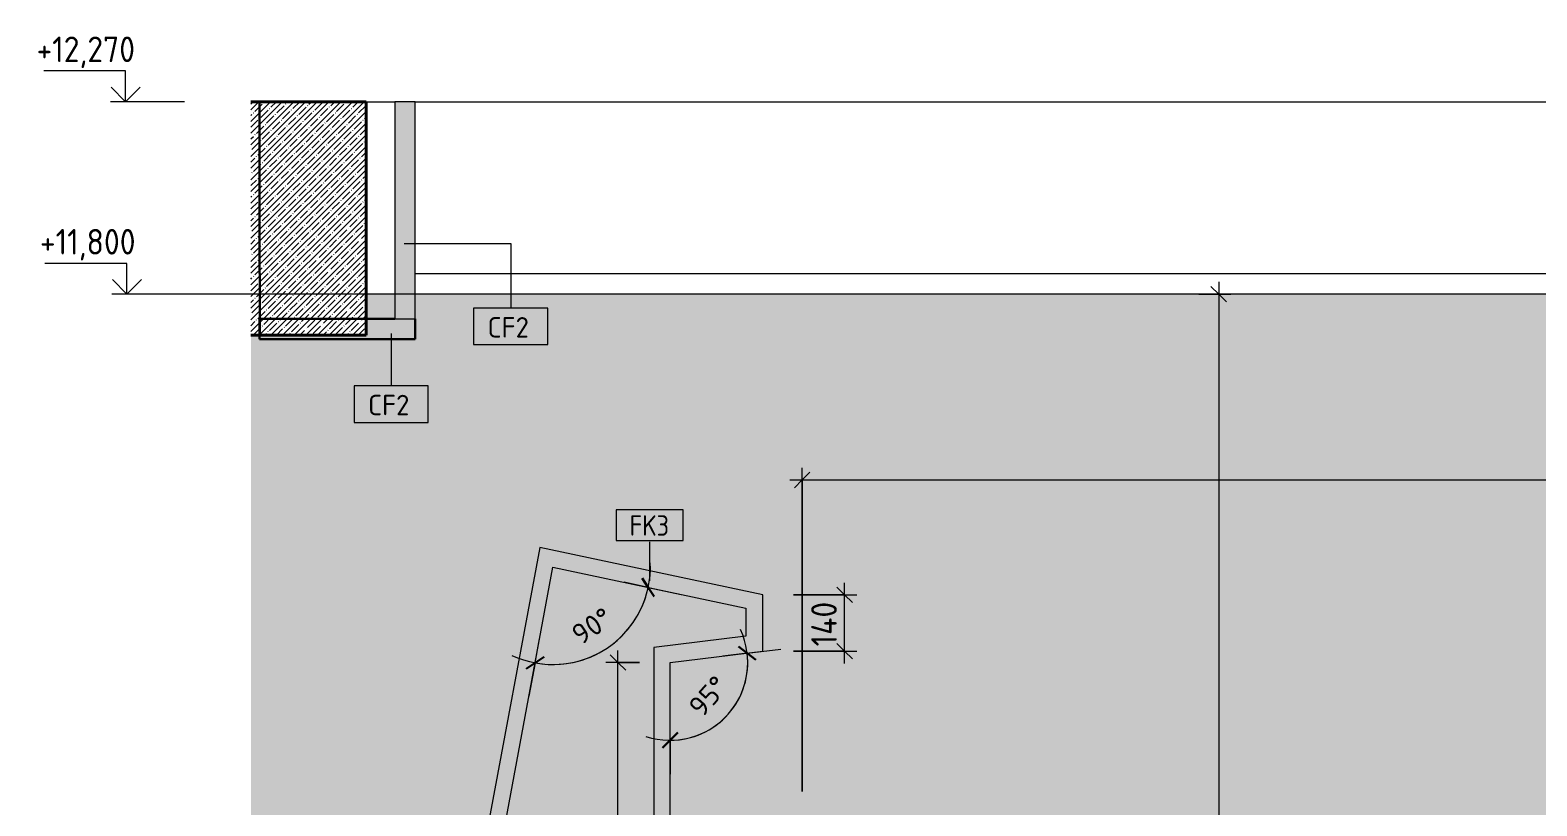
# Model space of a CAD drawing. Header units: millimetres. Extents: x 1401 to 56953, y -2645 to 12445.
# Drawn here: x 48823 to 52501, y 10550 to 12445 of the extents above; entities that cross this region are included whole.
import ezdxf

# ---------------------------------------------------------------- set-up
doc = ezdxf.new("R2010")
doc.units = ezdxf.units.MM
for name, color, linetype, lineweight in [('A-ANNO-DIMS', 7, 'Continuous', 9), ('A-ANNO-DIMS-25', 7, 'Continuous', 9), ('A-CLNG', 7, 'Continuous', 9), ('A-CLNG-IDEN', 7, 'Continuous', 9), ('A-DETL', 7, 'Continuous', 9), ('A-FLOR', 7, 'Continuous', 9), ('A-WALL', 7, 'Continuous', 9), ('A-WALL-IDEN', 7, 'Continuous', 9), ('A-WALL-PATT', 7, 'Continuous', 9), ('G-ANNO-DIMS', 7, 'Continuous', 9), ('G-ANNO-DIMS-1', 7, 'Continuous', 20), ('I-WALL', 7, 'Continuous', 9)]:
    doc.layers.add(name, color=color, linetype=linetype, lineweight=lineweight)
for name, color, linetype, lineweight, true_color in [('A-CLNG-1', 7, 'Continuous', 9, 0x787878), ('A-CLNG-FNSH-1', 7, 'Continuous', 30, 0x3c3c3c), ('A-DETL-GENF-1', 9, 'Continuous', 9, 0x808080), ('A-WALL-4', 7, 'Continuous', 30, 0x3c3c3c), ('A-WALL-6', 7, 'Continuous', 40, 0x3c3c3c), ('A-WALL-FNSH-3', 7, 'Continuous', 30, 0x3c3c3c), ('I-WALL-1', 7, 'Continuous', 9, 0x787878)]:
    doc.layers.add(name, color=color, linetype=linetype, lineweight=lineweight, true_color=true_color)
doc.styles.add('GOST Common_1', font='GOST_Common.ttf', dxfattribs={"height": 50})
doc.styles.add('GOST Common_2', font='GOST_Common.ttf', dxfattribs={"width": 0.9, "height": 50})
doc.styles.add('ISOCPEUR_2', font='isocpeur.ttf', dxfattribs={"width": 0.9, "height": 62.5})
doc.styles.add('ISOCPEUR_6', font='isocpeur.ttf', dxfattribs={"height": 50})
doc.dimstyles.new('ISO-2_0_1_0K__СРЕДНИЙ', dxfattribs={"dimscale": 304.8, "dimtxt": 49.799059, "dimasz": 0.123031, "dimexe": 0.19685, "dimexo": 0.123031, "dimgap": 0.082021, "dimtad": 1, "dimdec": 3, "dimrnd": 0.001, "dimdsep": 46, "dimtxsty": 'ISOCPEUR_6', "dimblk1": 'OBLIQUE', "dimblk2": 'OBLIQUE', "dimsah": 1, "dimcen": 0.09, "dimdle": 0.19685, "dimadec": 0, "dimazin": 0, "dimtfac": 1, "dimtdec": 4, "dimtix": 1, "dimtmove": 0, "dimatfit": 3, "dimfxl": 1, "dimtvp": 1, "dimtolj": 1, "dimtzin": 0, "dimarcsym": 2})
doc.dimstyles.new('ISO-2_0_1_0K__СРЕДНИЙ_1', dxfattribs={"dimscale": 304.8, "dimtxt": 49.799059, "dimasz": 0.123031, "dimexe": 0.19685, "dimexo": 0.123031, "dimgap": 0.082021, "dimtad": 1, "dimdec": 3, "dimrnd": 0.001, "dimdsep": 46, "dimtxsty": 'ISOCPEUR_6', "dimblk1": 'OBLIQUE', "dimblk2": 'OBLIQUE', "dimsah": 1, "dimcen": 0.09, "dimdle": 0.19685, "dimadec": 0, "dimazin": 0, "dimtfac": 1, "dimtdec": 4, "dimtix": 1, "dimtmove": 0, "dimatfit": 3, "dimfxl": 1, "dimtvp": 1, "dimtolj": 1, "dimtzin": 0, "dimarcsym": 2})
doc.dimstyles.new('ISO-2_5_0_9К_БОЛЬШОЙ_1', dxfattribs={"dimscale": 304.8, "dimtxt": 62.248823, "dimasz": 0.123031, "dimexe": 0.098425, "dimexo": 0.246063, "dimgap": 0, "dimtad": 1, "dimdec": 0, "dimrnd": 10, "dimzin": 0, "dimdsep": 46, "dimtxsty": 'ISOCPEUR_2', "dimblk1": 'OBLIQUE', "dimblk2": 'OBLIQUE', "dimsah": 1, "dimcen": 0.09, "dimdle": 0.098425, "dimazin": 0, "dimtfac": 1, "dimtdec": 4, "dimtix": 1, "dimtmove": 0, "dimatfit": 3, "dimfxl": 1, "dimtvp": 1, "dimtolj": 1, "dimtzin": 0, "dimarcsym": 2})

# ---------------------------------------------------------------- blocks, each defined once
blk = doc.blocks.new('Высотные отметки - Стрелка_Верх-17668718-Развертка 01-4')
at = {"layer": 'G-ANNO-DIMS'}
for p, q in [((-186.9, 12345), (-386.9, 12345)), ((-186.9, 12270), (-186.9, 12345)), ((-149, 12270), (-224, 12270))]:
    blk.add_line(p, q, dxfattribs=at)
at = {"layer": 'G-ANNO-DIMS-1'}
for q in [(-222.2, 12305.4), (-151.5, 12305.4)]:
    blk.add_line((-186.9, 12270), q, dxfattribs=at)
blk = doc.blocks.new('DIMBLOCK75-Развертка 01-4')
at = {"layer": 'A-ANNO-DIMS-25'}
for p, q in [((50707.7, 10585), (50707.7, 11376.1)), ((54757.7, 10585), (54757.7, 11376.1)), ((50677.7, 11346.1), (54787.7, 11346.1)), ((50707.7, 11346.1), (50707.7, 10585)), ((54757.7, 11346.1), (54757.7, 10585))]:
    blk.add_line(p, q, dxfattribs=at)
at = {"layer": 'A-ANNO-DIMS-25', "lineweight": 20}
for p, q in [((50707.7, 11346.1), (50689, 11327.3)), ((50707.7, 11346.1), (50726.5, 11364.8)), ((54757.7, 11346.1), (54739, 11327.3)), ((54757.7, 11346.1), (54776.5, 11364.8))]:
    blk.add_line(p, q, dxfattribs=at)
at = {"layer": 'A-ANNO-DIMS-25', "color": 0, "insert": (52650.7, 11427.7), "char_height": 62.5, "width": 196.802, "attachment_point": 1, "line_spacing_factor": 1.149209, "style": 'ISOCPEUR_2'}
blk.add_mtext('4050', dxfattribs=at)
blk = doc.blocks.new('_Oblique')
at = {"color": 0, "linetype": 'ByBlock', "lineweight": -2}
blk.add_line((-0.5, -0.5), (0.5, 0.5), dxfattribs=at)
blk = doc.blocks.new('М_стена_0001 - Типоразмер_без рамки-25382661-Развертка 01-4')
at = {"layer": 'A-WALL-IDEN'}
for p, q in [((6529, 10344.5), (6365.7, 10344.5)), ((6365.7, 10344.5), (6365.7, 10269.5)), ((6529, 10269.5), (6529, 10344.5)), ((6365.7, 10269.5), (6529, 10269.5))]:
    blk.add_line(p, q, dxfattribs=at)
blk = doc.blocks.new('DIMBLOCK76-Развертка 01-4')
at = {"layer": 'A-ANNO-DIMS-25', "lineweight": 30}
for p, q in [((50573.4, 10923.1), (50552.5, 10939.4)), ((50573.4, 10923.1), (50594.3, 10906.8)), ((50385.1, 10710.3), (50366.3, 10691.5)), ((50385.1, 10710.3), (50403.8, 10729))]:
    blk.add_line(p, q, dxfattribs=at)
at = {"layer": 'A-ANNO-DIMS-25'}
for p, q in [((50573.4, 10923.1), (50655.3, 10933.2)), ((50573.4, 10923.1), (50513.8, 10915.8)), ((50385.1, 10710.3), (50385.1, 10770.3)), ((50385.1, 10710.3), (50385.1, 10710.3)), ((50385.1, 10710.3), (50385.1, 10627.8))]:
    blk.add_line(p, q, dxfattribs=at)
for start, end in [(251.8806, 25.1194), (270, 7)]:
    blk.add_arc((50385.1, 10900), 189.7, start, end, dxfattribs=at)
at = {"layer": 'A-ANNO-DIMS-25', "color": 0, "insert": (50426.2, 10796.5), "char_height": 50, "width": 120.667, "attachment_point": 1, "rotation": 48.5, "line_spacing_factor": 1.149209, "style": 'ISOCPEUR_6'}
blk.add_mtext('95°', dxfattribs=at)
blk = doc.blocks.new('DIMBLOCK77-Развертка 01-4')
at = {"layer": 'A-ANNO-DIMS-25'}
for p, q in [((50331.8, 11083.7), (50273.1, 11096.2)), ((50331.8, 11083.7), (50412.5, 11066.6)), ((50055.6, 10899.4), (50066.6, 10958.4)), ((50055.6, 10899.4), (50040.5, 10818.3)), ((50055.6, 10899.4), (50055.6, 10899.4))]:
    blk.add_line(p, q, dxfattribs=at)
at = {"layer": 'A-ANNO-DIMS-25', "lineweight": 30}
for p, q in [((50331.8, 11083.7), (50317.3, 11106)), ((50331.8, 11083.7), (50346.2, 11061.5)), ((50055.6, 10899.4), (50033.7, 10884.5)), ((50055.6, 10899.4), (50077.5, 10914.4))]:
    blk.add_line(p, q, dxfattribs=at)
at = {"layer": 'A-ANNO-DIMS-25'}
for start, end in [(244.9776, 2.4593), (259.4369, 348)]:
    blk.add_arc((50099.2, 11133.2), 237.8, start, end, dxfattribs=at)
at = {"layer": 'A-ANNO-DIMS-25', "color": 0, "insert": (50139.2, 10982.6), "char_height": 50, "width": 120.667, "attachment_point": 1, "rotation": 33.7184, "line_spacing_factor": 1.149209, "style": 'ISOCPEUR_6'}
blk.add_mtext('90°', dxfattribs=at)
blk = doc.blocks.new('DIMBLOCK80-Развертка 01-4')
at = {"layer": 'A-ANNO-DIMS-25'}
for p, q in [((50257.9, 9470), (50257.9, 10930)), ((50310.1, 10900), (50227.9, 10900)), ((50257.9, 10900), (50310.1, 10900)), ((50306.4, 9500), (50227.9, 9500)), ((50257.9, 9500), (50306.4, 9500))]:
    blk.add_line(p, q, dxfattribs=at)
at = {"layer": 'A-ANNO-DIMS-25', "lineweight": 20}
for p, q in [((50257.9, 10900), (50239.2, 10918.8)), ((50257.9, 10900), (50276.7, 10881.2)), ((50257.9, 9500), (50239.2, 9518.8)), ((50257.9, 9500), (50276.7, 9481.2))]:
    blk.add_line(p, q, dxfattribs=at)
at = {"layer": 'A-ANNO-DIMS-25', "color": 0, "insert": (50176.3, 10123.4), "char_height": 62.5, "width": 183.873, "attachment_point": 1, "rotation": 90, "line_spacing_factor": 1.149209, "style": 'ISOCPEUR_2'}
blk.add_mtext('1400', dxfattribs=at)
blk = doc.blocks.new('DIMBLOCK81-Развертка 01-4')
at = {"layer": 'A-ANNO-DIMS-25', "lineweight": 20}
for p, q in [((50811.3, 11065.2), (50792.6, 11084)), ((50811.3, 11065.2), (50830.1, 11046.5)), ((50811.3, 10927.8), (50792.6, 10946.5)), ((50811.3, 10927.8), (50830.1, 10909))]:
    blk.add_line(p, q, dxfattribs=at)
at = {"layer": 'A-ANNO-DIMS-25'}
for p, q in [((50811.3, 10897.8), (50811.3, 11095.2)), ((50686.2, 11065.2), (50841.3, 11065.2)), ((50811.3, 11065.2), (50686.2, 11065.2)), ((50686.2, 10927.8), (50841.3, 10927.8)), ((50811.3, 10927.8), (50686.2, 10927.8))]:
    blk.add_line(p, q, dxfattribs=at)
at = {"layer": 'A-ANNO-DIMS-25', "color": 0, "insert": (50729.7, 10939.6), "char_height": 62.5, "width": 136.469, "attachment_point": 1, "rotation": 90, "line_spacing_factor": 1.149209, "style": 'ISOCPEUR_2'}
blk.add_mtext('140', dxfattribs=at)
blk = doc.blocks.new('DIMBLOCK86-Развертка 01-4')
at = {"layer": 'A-ANNO-DIMS-25', "lineweight": 20}
for p, q in [((51724.6, 11800), (51705.8, 11818.8)), ((51724.6, 11800), (51743.3, 11781.2)), ((51724.6, 8400), (51705.8, 8418.7)), ((51724.6, 8400), (51743.3, 8381.2))]:
    blk.add_line(p, q, dxfattribs=at)
at = {"layer": 'A-ANNO-DIMS-25'}
for p, q in [((51724.6, 11830), (51724.6, 8370)), ((51676.1, 11800), (51754.6, 11800)), ((51724.6, 11800), (51676.1, 11800)), ((51676.1, 8400), (51754.6, 8400)), ((51724.6, 8400), (51676.1, 8400))]:
    blk.add_line(p, q, dxfattribs=at)
at = {"layer": 'A-ANNO-DIMS-25', "color": 0, "insert": (51642.9, 10018), "char_height": 62.5, "width": 196.802, "attachment_point": 1, "rotation": 90, "line_spacing_factor": 1.149209, "style": 'ISOCPEUR_2'}
blk.add_mtext('3400', dxfattribs=at)
blk = doc.blocks.new('М_потолков - Марка_ Имя типа-25382930-Развертка 01-4')
at = {"layer": 'A-CLNG-IDEN'}
for p, q in [((4190.1, 12030.4), (4008.9, 12030.4)), ((4008.9, 12030.4), (4008.9, 11940.9)), ((4190.1, 11940.9), (4190.1, 12030.4)), ((4008.9, 11940.9), (4190.1, 11940.9))]:
    blk.add_line(p, q, dxfattribs=at)

msp = doc.modelspace()

# ---------------------------------------------------------------- hatches: boundary and pattern name
at = {"layer": 'A-CLNG-1'}
msp.add_hatch(color=256, dxfattribs=at).paths.add_polyline_path([(49382.7443, 11690), (49762.7443, 11690), (49762.7443, 11740), (49642.7443, 11740), (49642.7443, 11700), (49382.7443, 11700)])
at = {"layer": 'A-DETL-GENF-1'}
msp.add_hatch(color=256, dxfattribs=at).paths.add_polyline_path([(49762.7443, 11740), (49762.7443, 12270), (49712.7443, 12270), (49712.7443, 11740)])
at = {"layer": 'A-WALL-PATT'}
h = msp.add_hatch(color=256, dxfattribs=at)
h.paths.add_polyline_path([(49747.7443, 8400), (49747.7443, 8450), (50212.7443, 8450), (50212.7443, 9259), (50201.7443, 9259), (50201.7443, 9341), (50212.7443, 9341), (50212.7443, 9500), (49642.7652, 9500), (49642.7652, 9540), (50212.7443, 9540), (50212.7443, 9820), (50345.0746, 9820), (50345.0746, 10936.6532), (50570.4537, 10964.3263), (50570.4537, 11033.0012), (50099.1993, 11133.1695), (49908.1122, 10108.4561), (49642.7443, 10108.4561), (49642.7443, 10148.4561), (49874.5448, 10148.4561), (50066.9844, 11180.9106), (50611.1852, 11065.2371), (50611.1852, 10927.7629), (50385.0746, 10900), (50385.0746, 9820), (50707.7443, 9820), (50707.7443, 10510), (54757.7443, 10510), (54757.7443, 9160), (50712.7443, 9160), (50712.7443, 8450), (53942.7265, 8450), (53942.7265, 9150), (56921.7443, 9150), (56921.7443, 11800), (49762.7443, 11800), (49762.7443, 11690), (49382.7443, 11690), (49382.7443, 11700), (49361.4979, 11700), (49361.4979, 9220), (49743.6797, 9220), (49743.6797, 9204), (49361.4979, 9204), (49361.4979, 9200), (49642.7443, 9200), (49642.7443, 8400), (49743.6797, 8400)])
h.paths.add_polyline_path([(49727.6797, 8500), (49727.6797, 9170), (49743.6797, 9170), (49743.6797, 8500)])
h.paths.add_polyline_path([(50062.3699, 8659), (50045.8699, 8659), (50045.8699, 8741), (50198.8699, 8741), (50198.8699, 8659), (50072.2813, 8659)])
h.paths.add_polyline_path([(50096.3699, 8697.5), (50097.6199, 8697.8349), (50098.5349, 8698.75), (50098.8699, 8700), (50098.5349, 8701.25), (50097.6199, 8702.1651), (50096.3699, 8702.5), (50095.1199, 8702.1651), (50094.2048, 8701.25), (50093.8699, 8700), (50094.2048, 8698.75), (50095.1199, 8697.8349), (50095.793, 8697.576)])
h.paths.add_polyline_path([(50167.3699, 8697.5), (50168.6199, 8697.8349), (50169.5349, 8698.75), (50169.8699, 8700), (50169.5349, 8701.25), (50168.6199, 8702.1651), (50167.3699, 8702.5), (50166.1199, 8702.1651), (50165.2048, 8701.25), (50164.8699, 8700), (50165.2048, 8698.75), (50166.1199, 8697.8349), (50166.793, 8697.576)])
h.paths.add_polyline_path([(50148.3699, 8697.5), (50149.6199, 8697.8349), (50150.5349, 8698.75), (50150.8699, 8700), (50150.5349, 8701.25), (50149.6199, 8702.1651), (50148.3699, 8702.5), (50147.1199, 8702.1651), (50146.2048, 8701.25), (50145.8699, 8700), (50146.2048, 8698.75), (50147.1199, 8697.8349), (50147.793, 8697.576)])
h.paths.add_polyline_path([(50077.3699, 8697.5), (50078.6199, 8697.8349), (50079.5349, 8698.75), (50079.8699, 8700), (50079.5349, 8701.25), (50078.6199, 8702.1651), (50077.3699, 8702.5), (50076.1199, 8702.1651), (50075.2048, 8701.25), (50074.8699, 8700), (50075.2048, 8698.75), (50076.1199, 8697.8349), (50076.793, 8697.576)])
h.paths.add_polyline_path([(56484.1163, 9259), (56402.1163, 9259), (56402.1163, 9341), (56484.1163, 9341), (56484.1163, 9260)])
h.paths.add_polyline_path([(56533.7443, 9259), (56530.7443, 9259), (56530.7443, 9341), (56612.7443, 9341), (56612.7443, 9259), (56543.7443, 9259)])
h.paths.add_polyline_path([(56481.1163, 9260), (56483.1163, 9260), (56483.1163, 9340), (56403.1163, 9340), (56403.1163, 9260), (56471.1163, 9260)])
h.paths.add_polyline_path([(56570.7443, 9260), (56611.7443, 9260), (56611.7443, 9340), (56531.7443, 9340), (56531.7443, 9260), (56544.7443, 9260)])
h.paths.add_polyline_path([(50202.7443, 9260), (50212.7443, 9260), (50212.7443, 9262), (50204.7443, 9262), (50204.7443, 9338), (50212.7443, 9338), (50212.7443, 9340), (50202.7443, 9340), (50202.7443, 9262)])
h.paths.add_polyline_path([(56481.1163, 9262), (56405.1163, 9262), (56405.1163, 9338), (56481.1163, 9338), (56481.1163, 9272)])
h.paths.add_polyline_path([(56598.7443, 9262), (56533.7443, 9262), (56533.7443, 9338), (56609.7443, 9338), (56609.7443, 9262), (56599.7443, 9262)])
h.paths.add_polyline_path([(56471.1163, 9272), (56471.1163, 9328), (56415.1163, 9328), (56415.1163, 9272), (56470.1163, 9272)])
h.paths.add_polyline_path([(56543.7443, 9272), (56599.7443, 9272), (56599.7443, 9328), (56543.7443, 9328), (56543.7443, 9273)])
h.paths.add_polyline_path([(56470.1163, 9273), (56416.1163, 9273), (56416.1163, 9327), (56470.1163, 9327)])
h.paths.add_polyline_path([(56570.7443, 9273), (56544.7443, 9273), (56544.7443, 9327), (56598.7443, 9327), (56598.7443, 9273), (56572.7443, 9273)])
h.paths.add_polyline_path([(49598.4257, 10159), (49521.4335, 10159), (49521.4335, 10241), (49603.4335, 10241), (49603.4335, 10159)])
h.paths.add_polyline_path([(49552.9335, 10197.5), (49554.1835, 10197.8349), (49555.0986, 10198.75), (49555.4335, 10200), (49555.0986, 10201.25), (49554.1835, 10202.1651), (49552.9335, 10202.5), (49551.6835, 10202.1651), (49550.7685, 10201.25), (49550.4335, 10200), (49550.7685, 10198.75), (49551.6835, 10197.8349), (49552.2865, 10197.5852)])
h.paths.add_polyline_path([(49571.9335, 10197.5), (49573.1835, 10197.8349), (49574.0986, 10198.75), (49574.4335, 10200), (49574.0986, 10201.25), (49573.1835, 10202.1651), (49571.9335, 10202.5), (49570.6835, 10202.1651), (49569.7685, 10201.25), (49569.4335, 10200), (49569.7685, 10198.75), (49570.6835, 10197.8349), (49571.2865, 10197.5852)])
h.paths.add_polyline_path([(53918.074, 10559), (53901.574, 10559), (53901.574, 10641), (53983.574, 10641), (53983.574, 10559), (53967.074, 10559)])
h.paths.add_polyline_path([(53933.074, 10597.5), (53934.324, 10597.8349), (53935.2391, 10598.75), (53935.574, 10600), (53935.2391, 10601.25), (53934.324, 10602.1651), (53933.074, 10602.5), (53931.824, 10602.1651), (53930.9089, 10601.25), (53930.574, 10600), (53930.9089, 10598.75), (53931.824, 10597.8349), (53932.427, 10597.5852)])
h.paths.add_polyline_path([(53952.074, 10597.5), (53953.324, 10597.8349), (53954.2391, 10598.75), (53954.574, 10600), (53954.2391, 10601.25), (53953.324, 10602.1651), (53951.974, 10602.4868), (53950.824, 10602.1651), (53949.9089, 10601.25), (53949.574, 10600), (53949.9089, 10598.75), (53950.824, 10597.8349), (53951.974, 10597.5132)])
h.paths.add_polyline_path([(52882.7443, 10700), (52582.7443, 10700), (52582.7443, 10900), (52882.7443, 10900), (52882.7443, 10756.4558)])
h.paths.add_polyline_path([(49642.7443, 11740), (49712.7443, 11740), (49712.7443, 11800), (49642.7443, 11800), (49642.7443, 11785.8957)])
h = msp.add_hatch(color=256, dxfattribs=at)
h.paths.add_polyline_path([(50212.7443, 9500), (50212.7443, 9540), (49642.7652, 9540), (49642.7652, 9500)])
h.paths.add_polyline_path([(50385.0746, 9820), (50385.0746, 10900), (50611.1852, 10927.7629), (50611.1852, 11065.2371), (50066.9844, 11180.9106), (49874.5448, 10148.4561), (49642.7443, 10148.4561), (49642.7443, 10108.4561), (49908.1122, 10108.4561), (50099.1993, 11133.1695), (50570.4537, 11033.0012), (50570.4537, 10964.3263), (50345.0746, 10936.6532), (50345.0746, 9820), (50353.3099, 9820)])
at = {"layer": 'I-WALL-1'}
h = msp.add_hatch(dxfattribs=at)
h.set_pattern_fill('FP_19', color=256, style=0, pattern_type=2)
h.set_pattern_definition([(45, (52222.565, 0), (-14.25598, 14.25598), []), (45, (52236.821, 0), (-14.25598, 14.25598), [25.202, -5.04, 0.8382, -4.202])])
h.paths.add_polyline_path([(49382.7443, 11700), (49642.7443, 11700), (49642.7443, 12270), (49361.4979, 12270), (49361.4979, 11700)])

# ---------------------------------------------------------------- linework, layer by layer
at = {"layer": 'A-CLNG'}
msp.add_line((56921.7443, 11800), (49762.7443, 11800), dxfattribs=at)
at = {"layer": 'A-CLNG-FNSH-1'}
for p, q in [((49712.7443, 11740), (49382.7443, 11740)), ((49382.7443, 11740), (49382.7443, 11690)), ((49762.7443, 11690), (49762.7443, 11740)), ((49382.7443, 11690), (49762.7443, 11690))]:
    msp.add_line(p, q, dxfattribs=at)
at = {"layer": 'A-CLNG-IDEN'}
for p, q in [((49735.5814, 11923.7382), (49995.9039, 11923.7382)), ((49995.9039, 11923.7382), (49995.9039, 11766.0847)), ((49704.0925, 11703.7749), (49704.0925, 11576.2599))]:
    msp.add_line(p, q, dxfattribs=at)
at = {"layer": 'A-DETL'}
for p, q in [((49762.7443, 12270), (49712.7443, 12270)), ((49712.7443, 12270), (49712.7443, 11740)), ((49762.7443, 11740), (49762.7443, 12270)), ((49762.7443, 11850), (56922.7443, 11850)), ((49712.7443, 11740), (49762.7443, 11740))]:
    msp.add_line(p, q, dxfattribs=at)
at = {"layer": 'A-FLOR'}
for p, q in [((49642.7443, 12270), (49712.7443, 12270)), ((49762.7443, 12270), (56943.1874, 12270))]:
    msp.add_line(p, q, dxfattribs=at)
at = {"layer": 'A-WALL'}
msp.add_line((49382.7443, 11740), (49382.7443, 11850), dxfattribs=at)
at = {"layer": 'A-WALL-4'}
msp.add_line((49382.7443, 11850), (49382.7443, 12270), dxfattribs=at)
at = {"layer": 'A-WALL-6'}
for p, q in [((49642.7443, 12270), (49361.4979, 12270)), ((49642.7443, 11700), (49642.7443, 12270)), ((49361.4979, 11700), (49642.7443, 11700))]:
    msp.add_line(p, q, dxfattribs=at)
at = {"layer": 'A-WALL-FNSH-3'}
for p, q in [((49383.7443, 11850), (49382.7443, 11850)), ((49383.7443, 11700), (49383.7443, 11850))]:
    msp.add_line(p, q, dxfattribs=at)
at = {"layer": 'A-WALL-IDEN'}
msp.add_line((50335.4343, 11100.1022), (50335.4343, 11195.0669), dxfattribs=at)
at = {"layer": 'G-ANNO-DIMS'}
for p, q in [((49099.4392, 12270), (49055.8686, 12270)), ((49199.2543, 12270), (49099.4392, 12270)), ((49249.5049, 11800), (49058.9057, 11800)), ((49883.0945, 11800), (49249.5049, 11800))]:
    msp.add_line(p, q, dxfattribs=at)
at = {"layer": 'I-WALL'}
for p, q in [((49712.7443, 11800), (49642.7443, 11800)), ((50066.9844, 11180.9106), (49874.5448, 10148.4561)), ((50611.1852, 11065.2371), (50066.9844, 11180.9106)), ((49908.1122, 10108.4561), (50099.1993, 11133.1695)), ((50099.1993, 11133.1695), (50570.4537, 11033.0012)), ((50611.1852, 10927.7629), (50611.1852, 11065.2371)), ((50570.4537, 11033.0012), (50570.4537, 10964.3263)), ((50570.4537, 10964.3263), (50345.0746, 10936.6532)), ((50345.0746, 10936.6532), (50345.0746, 9540)), ((50385.0746, 10900), (50611.1852, 10927.7629)), ((50385.0746, 9500), (50385.0746, 10900))]:
    msp.add_line(p, q, dxfattribs=at)

# ---------------------------------------------------------------- block references
at = {"layer": 'A-CLNG-IDEN'}
for p in [(45896.4039, -264.3027), (45604.5925, -454.1275)]:
    msp.add_blockref('М_потолков - Марка_ Имя типа-25382930-Развертка 01-4', p, dxfattribs=at)
at = {"layer": 'A-WALL-IDEN'}
msp.add_blockref('М_стена_0001 - Типоразмер_без рамки-25382661-Развертка 01-4', (43888.0912, 929.0467), dxfattribs=at)
at = {"layer": 'G-ANNO-DIMS'}
for p in [(49242.7443, 0), (49245.7814, -470)]:
    msp.add_blockref('Высотные отметки - Стрелка_Верх-17668718-Развертка 01-4', p, dxfattribs=at)

# ---------------------------------------------------------------- texts
at = {"layer": 'A-CLNG-IDEN', "char_height": 50, "width": 132.278437, "attachment_point": 1, "style": 'GOST Common_1'}
for insert in [(49939.4519, 11743.9117), (49647.6404, 11554.087)]:
    msp.add_mtext('CF2', dxfattribs=dict(at, insert=insert))
at = {"layer": 'A-WALL-IDEN', "insert": (50286.1822, 11259.9601), "char_height": 50, "width": 122.658187, "attachment_point": 1, "style": 'GOST Common_2'}
msp.add_mtext('FK3', dxfattribs=at)

# ---------------------------------------------------------------- dimensions: what is measured, and where the dimension line sits
at = {"layer": 'A-ANNO-DIMS'}
for base, p1, p2, override, picture, middle in [((51724.555, 8400), (51751.0715, 11800), (51751.0715, 8400), {"dimpost": '<>', "dimfxl": 3400}, 'DIMBLOCK86-Развертка 01-4', (51693.305, 10100)), ((50811.3412, 11065.2371), (50611.1852, 10927.7629), (50611.1852, 11065.2371), {"dimpost": '<>', "dimfxl": 137.47423}, 'DIMBLOCK81-Развертка 01-4', (50780.0912, 10996.5)), ((50257.9092, 10900), (50231.3927, 9500), (50385.0746, 10900), {"dimpost": '<>', "dimfxl": 1408.409786}, 'DIMBLOCK80-Развертка 01-4', (50226.6592, 10200))]:
    dim = msp.add_linear_dim(base=base, p1=p1, p2=p2, angle=90, dimstyle='ISO-2_5_0_9К_БОЛЬШОЙ_1', override=override, dxfattribs=at)
    dim.commit()
    dim.dimension.update_dxf_attribs({"geometry": picture, "text_midpoint": middle})
dim = msp.add_linear_dim(base=(54757.7443, 11346.0627), p1=(50707.7443, 10510), p2=(54757.7443, 10510), dimstyle='ISO-2_5_0_9К_БОЛЬШОЙ_1', override={"dimpost": '<>', "dimfxl": 4050}, dxfattribs=at)
dim.commit()
dim.dimension.update_dxf_attribs({"geometry": 'DIMBLOCK75-Развертка 01-4', "text_midpoint": (52732.7443, 11377.3127)})
for base, center, p1, p2, dimstyle, override, picture, middle in [((50176.439, 10908.313), (50099.1993, 11133.1695), (50033.6166, 10781.4793), (50449.1344, 11058.7885), 'ISO-2_0_1_0K__СРЕДНИЙ_1', {"dimpost": '<>', "dimfxl": 499.555227}, 'DIMBLOCK77-Развертка 01-4', (50203.4232, 10977.0013)), ((50486.5491, 10739.6898), (50385.0746, 10900), (50385.0746, 10590.2727), (50692.4932, 10937.7463), 'ISO-2_0_1_0K__СРЕДНИЙ', {"dimpost": '<>', "dimfxl": 463.944023}, 'DIMBLOCK76-Развертка 01-4', (50489.7242, 10807.4139))]:
    dim = msp.add_angular_dim_3p(base=base, center=center, p1=p1, p2=p2, dimstyle=dimstyle, override=override, dxfattribs=at)
    dim.commit()
    dim.dimension.update_dxf_attribs({"geometry": picture, "text_midpoint": middle})

# ---------------------------------------------------------------- next in the draw order: texts
at = {"layer": 'G-ANNO-DIMS', "char_height": 62.5, "attachment_point": 1, "line_spacing_factor": 1.149209, "style": 'ISOCPEUR_2', "bg_fill": 3, "box_fill_scale": 1.25, "bg_fill_color": 256, "bg_fill_true_color": 13158600, "bg_fill_transparency": 0}
for s, insert, width in [('+12,270', (48838.2363, 12429.1535), 288.317595), ('+11,800', (48846.5642, 11959.1535), 275.61967)]:
    msp.add_mtext(s, dxfattribs=dict(at, insert=insert, width=width))

doc.saveas('drawing.dxf')
